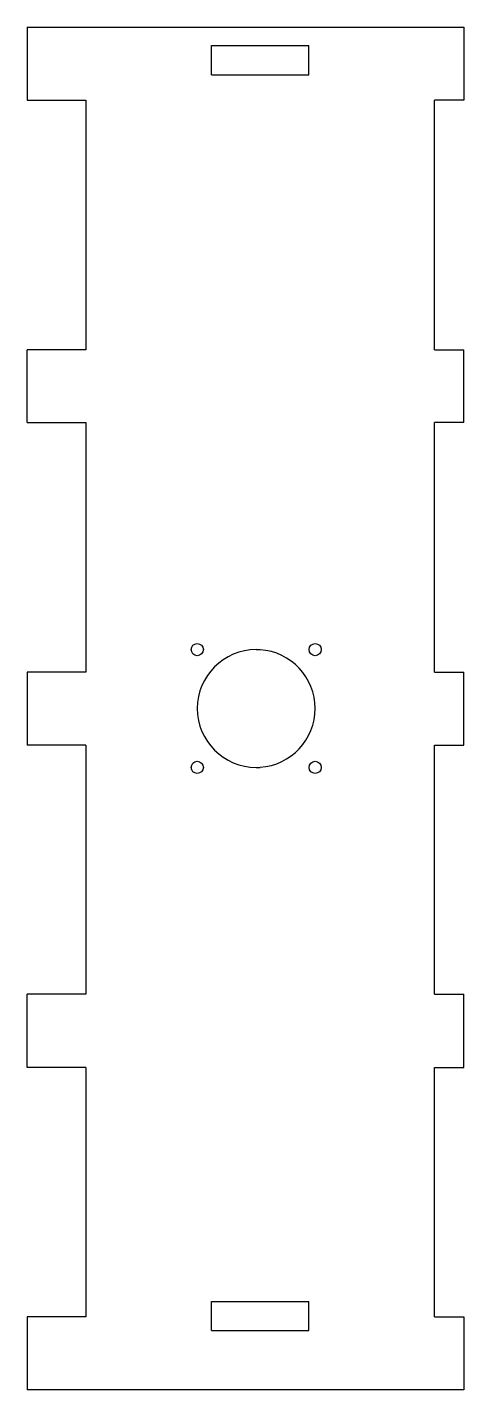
# Model space of a CAD drawing. Extents: x -4.2 to 4.7, y -14 to 14.
import ezdxf

# ---------------------------------------------------------------- set-up
doc = ezdxf.new("R2010")
doc.units = 0
doc.layers.add('VISIBLE', color=7, linetype='CONTINUOUS')

msp = doc.modelspace()

# ---------------------------------------------------------------- linework, layer by layer
at = {"layer": 'VISIBLE'}
for p, q in [((-4.214, 14), (4.745, 14)), ((-4.214, 14), (-4.214, 12.5)), ((4.745, 14), (4.745, 12.5)), ((-0.434, 13.022), (-0.434, 13.622)), ((-0.434, 13.622), (1.566, 13.622)), ((1.566, 13.022), (1.566, 13.622)), ((-0.434, 13.022), (1.566, 13.022)), ((-4.214, 12.5), (-3.014, 12.5)), ((-3.014, 12.5), (-3.014, 7.373)), ((4.145, 7.373), (4.145, 12.5)), ((4.745, 12.5), (4.145, 12.5)), ((-3.014, 7.373), (-4.214, 7.373)), ((-4.214, 5.875), (-4.214, 7.373)), ((4.145, 7.373), (4.745, 7.373)), ((4.745, 5.875), (4.745, 7.373)), ((-4.214, 5.875), (-3.014, 5.875)), ((-3.014, 5.875), (-3.014, 0.749)), ((4.145, 0.749), (4.145, 5.875)), ((4.745, 5.875), (4.145, 5.875)), ((0.486, 1.21), (0.566, 1.21)), ((0.566, 1.21), (0.566, 1.207)), ((-3.014, 0.749), (-4.214, 0.749)), ((-4.214, 0.749), (-4.214, -0.751)), ((4.145, 0.749), (4.745, 0.749)), ((4.745, -0.751), (4.745, 0.749)), ((-3.014, -0.751), (-4.214, -0.751)), ((-3.014, -0.751), (-3.014, -5.874)), ((4.145, -5.874), (4.145, -0.751)), ((4.145, -0.751), (4.745, -0.751)), ((0.486, -1.21), (0.566, -1.21)), ((0.566, -1.207), (0.566, -1.21)), ((-3.014, -5.874), (-4.214, -5.874)), ((-4.214, -7.375), (-4.214, -5.874)), ((4.145, -5.874), (4.745, -5.874)), ((4.745, -7.375), (4.745, -5.874)), ((-3.014, -7.375), (-4.214, -7.375)), ((-3.014, -7.375), (-3.014, -12.5)), ((4.145, -12.5), (4.145, -7.375)), ((4.145, -7.375), (4.745, -7.375)), ((-0.434, -12.185), (1.566, -12.185)), ((-0.434, -12.785), (-0.434, -12.185)), ((1.566, -12.785), (1.566, -12.185)), ((-3.014, -12.5), (-4.214, -12.5)), ((-4.214, -12.5), (-4.214, -14)), ((4.145, -12.5), (4.745, -12.5)), ((4.745, -12.5), (4.745, -14)), ((-0.434, -12.785), (1.566, -12.785)), ((4.745, -14), (-4.214, -14))]:
    msp.add_line(p, q, dxfattribs=at)
for centre in [(-0.724, 1.21), (1.696, 1.21), (-0.724, -1.21), (1.696, -1.21)]:
    msp.add_circle(centre, 0.125, dxfattribs=at)
for start, end in [(90, 270), (273.7693, 86.2307)]:
    msp.add_arc((0.486, 0), 1.21, start, end, dxfattribs=at)

doc.saveas('drawing.dxf')
